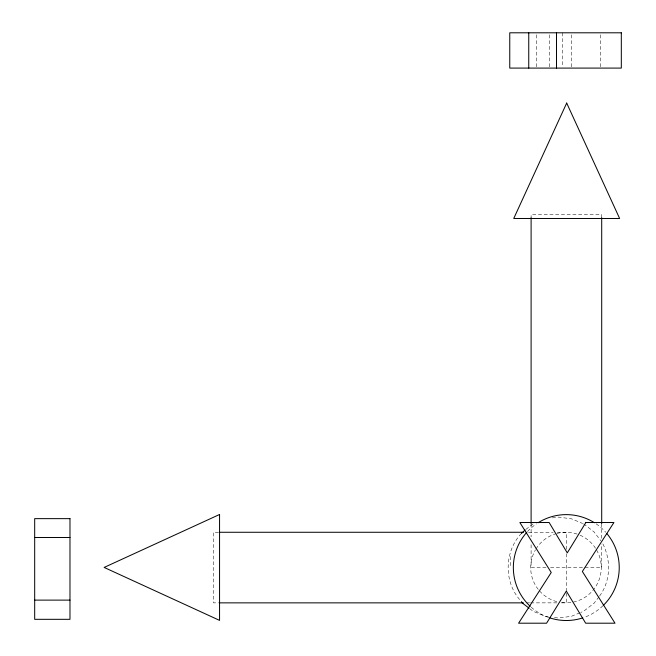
<?xml version="1.0" encoding="UTF-8"?>
<svg xmlns="http://www.w3.org/2000/svg" width="656" height="656" viewBox="0 0 656 656"><rect width="100%" height="100%" fill="white"/><g stroke="black" fill="none" stroke-linecap="round" stroke-linejoin="round"><path stroke-width="0.49" stroke-dasharray="3.28 2.46" d="M521.422 533.484C504.079 551.507 503.636 582.569 520.807 600.847M598.969 596.821L594.033 603.258L583.578 611.277L580.773 612.442M599.584 596.017C611.015 580.675 611.162 558.863 602.052 542.332M525.874 529.408L533.107 523.857M579.838 612.827L571.409 616.32L558.346 618.042L552.319 617.247M552.319 517.887L558.346 517.092L571.409 518.814L582.643 523.472M218.587 532.27L213.471 532.27L213.471 602.864L218.587 602.864M528.564 532.27L553.123 532.27M557.215 532.27L566.415 532.27L566.415 549.917M546.013 567.563L531.106 567.563L531.106 543.012M550.54 567.563L601.7 567.563L601.7 544.037M526.522 602.864L529.589 602.864M530.614 602.864L557.215 602.864M561.306 602.864L566.415 602.864L566.415 592.524M548.293 616.714L545.284 616.32L533.107 611.277L529.892 608.809M583.578 523.857L594.033 531.877L600.822 540.724M601.7 217.685L601.7 214.619L531.106 214.619L531.106 217.685M601.7 523.578L601.7 538.92M600.388 34.817L600.388 67.084M571.278 34.817L571.278 67.084M566.415 553.705L566.415 590.695M562.372 32.8L562.372 67.084M549.638 34.817L549.638 67.084M536.665 34.817L536.665 67.084M531.106 523.578L531.106 536.879M510.532 556.559L510.532 567.563M596.599 550.007A35.293 35.293 0 0 1 561.79 602.61M556.747 601.634A35.293 35.293 0 0 1 538.888 590.179M538.232 589.383A35.293 35.293 0 0 1 535.468 549.835M535.993 548.957A35.293 35.293 0 0 1 555.96 533.722M556.944 533.451A35.293 35.293 0 0 1 579.1 534.804M580.06 535.198A35.293 35.293 0 0 1 595.533 548.26M603.028 605.693A52.939 52.939 0 0 1 583.766 617.542M548.818 617.542A52.939 52.939 0 0 1 530.999 607.03M527.49 531.549A52.939 52.939 0 0 1 536.477 523.816M596.107 523.816A52.939 52.939 0 0 1 605.759 532.278"/><path stroke-width="0.98" d="M521.422 533.484L525.071 530.023M219.604 532.27L523.447 532.27M34.686 537.502L69.979 537.502M34.686 600.117L69.979 600.117M219.604 602.864L523.447 602.864M529.089 608.194L522.66 603.258L521.422 601.65M601.7 217.685L601.7 523.578M556.509 32.8L556.509 68.093M531.106 217.685L531.106 523.578M528.752 32.8L528.752 68.093M607.054 533.779A52.939 52.939 0 0 1 603.725 605.004M582.823 617.862A52.939 52.939 0 0 1 549.761 617.862M530.269 606.365A52.939 52.939 0 0 1 526.825 532.278M538.133 522.734A52.939 52.939 0 0 1 594.451 522.734M566.686 103.066L513.746 218.481L619.633 218.481L566.686 103.066M585.865 522.52L567.276 552.877L549.154 522.52L519.872 522.52L551.245 572.491L518.593 623.2L546.587 623.2L566.325 591.081L585.669 623.2L615.008 623.2L582.356 571.474L613.926 522.52L585.865 522.52M219.555 514.493L104.14 567.432L219.555 620.379L219.555 514.493M621.314 32.8L509.761 32.8L509.761 68.093L621.314 68.093L621.314 32.8M69.979 518.642L34.686 518.642L34.686 619.321L69.979 619.321L69.979 518.642"/></g></svg>
